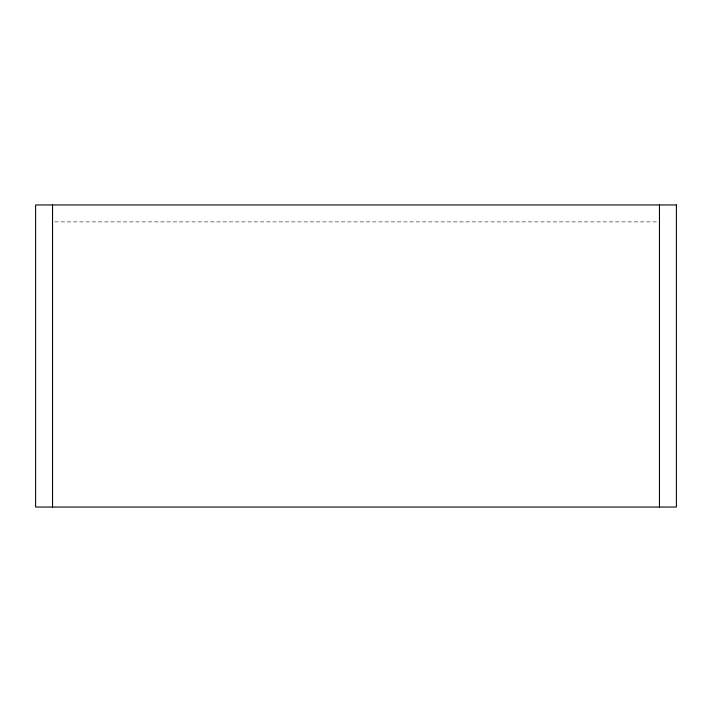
<?xml version="1.0" encoding="UTF-8"?>
<svg xmlns="http://www.w3.org/2000/svg" width="712" height="712" viewBox="0 0 712 712"><rect width="100%" height="100%" fill="white"/><g stroke="black" fill="none" stroke-linecap="round" stroke-linejoin="round"><path stroke-width="0.53" stroke-dasharray="3.56 2.67" d="M54.762 221.886L657.238 221.886"/><path stroke-width="1.07" d="M659.463 204.958L659.463 507.042M52.537 204.958L52.537 507.042M676.4 204.958L35.6 204.958L35.6 507.042L676.4 507.042L676.4 204.958"/></g></svg>
